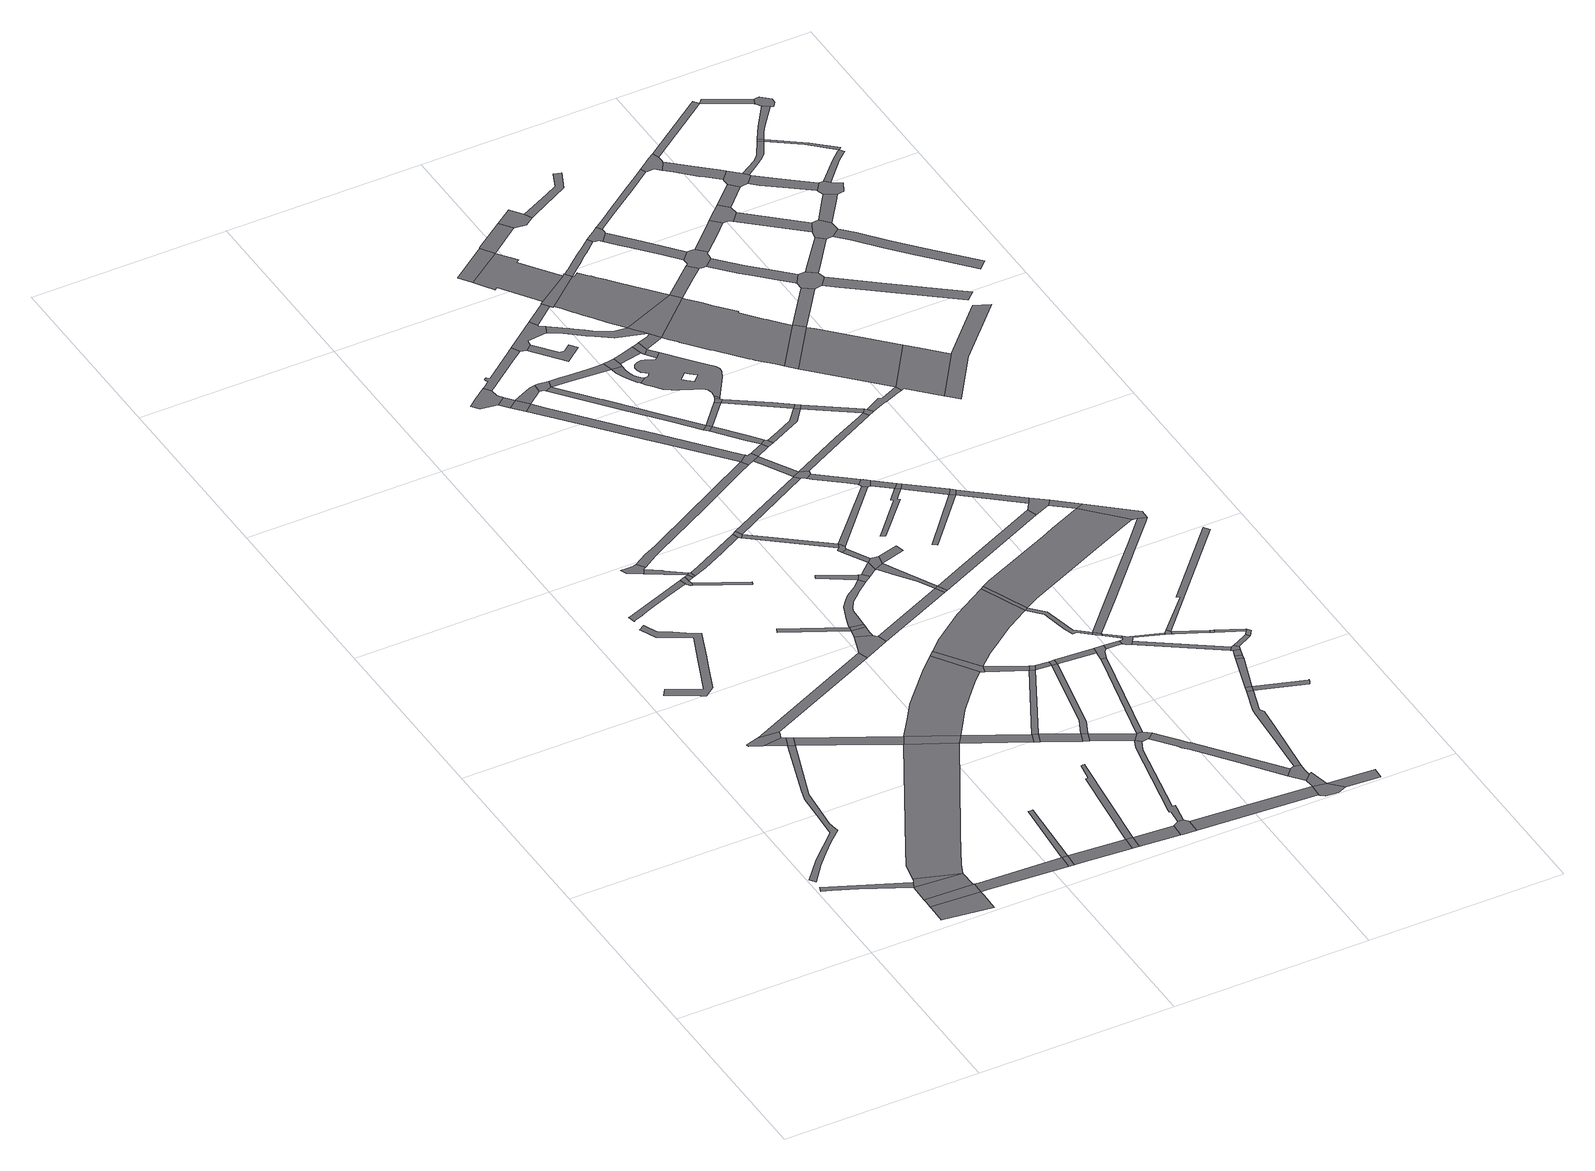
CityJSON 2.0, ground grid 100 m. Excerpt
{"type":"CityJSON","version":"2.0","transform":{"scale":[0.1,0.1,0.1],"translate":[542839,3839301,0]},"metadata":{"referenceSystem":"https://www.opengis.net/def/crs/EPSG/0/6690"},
"CityObjects":{
"road1":{"type":"Road","attributes":{"RoadStructureAttribute.sectionType":"1"},"geometry":[{"type":"MultiSurface","lod":"1","boundaries":[[[0,1,2,3,4,5]]]}]},
"road2":{"type":"Road","attributes":{"RoadStructureAttribute.sectionType":"1"},"geometry":[{"type":"MultiSurface","lod":"1","boundaries":[[[6,7,8,9,10,11,12,13,14,15,16,17,18,19,20,21]]]}]},
"road3":{"type":"Road","attributes":{"RoadStructureAttribute.sectionType":"1"},"geometry":[{"type":"MultiSurface","lod":"1","boundaries":[[[22,23,24,25,26,27,28]]]}]},
"road4":{"type":"Road","geometry":[{"type":"MultiSurface","lod":"1","boundaries":[[[29,30,22,28,31,32]]]}]},
"road5":{"type":"Road","attributes":{"RoadStructureAttribute.sectionType":"1"},"geometry":[{"type":"MultiSurface","lod":"1","boundaries":[[[33,29,32,34]]]}]},
"road6":{"type":"Road","geometry":[{"type":"MultiSurface","lod":"1","boundaries":[[[35,36,37,38,5,4,33,34]]]}]},
"road7":{"type":"Road"},
"road8":{"type":"Road","geometry":[{"type":"MultiSurface","lod":"1","boundaries":[[[39,40,41,42,43,44,45]]]}]},
"road9":{"type":"Road","attributes":{"RoadStructureAttribute.sectionType":"1"},"geometry":[{"type":"MultiSurface","lod":"1","boundaries":[[[43,42,46,6,47]]]}]},
"road10":{"type":"Road","geometry":[{"type":"MultiSurface","lod":"1","boundaries":[[[47,6,21,48]]]}]},
"road11":{"type":"Road","attributes":{"RoadStructureAttribute.sectionType":"1"},"geometry":[{"type":"MultiSurface","lod":"1","boundaries":[[[49,50,31,28,51,52,53]]]}]},
"road12":{"type":"Road","attributes":{"RoadStructureAttribute.sectionType":"1"},"geometry":[{"type":"MultiSurface","lod":"1","boundaries":[[[54,55,56,57,58,59,60,61,62,63,64,65,66,67,68,69,70,71,72,73,74,75,76,77,78,79,80,81,82,83]]]}]},
"road13":{"type":"Road","attributes":{"RoadStructureAttribute.sectionType":"1"},"geometry":[{"type":"MultiSurface","lod":"1","boundaries":[[[84,85,86,87,35,34,88,89,90,91,92,93]]]}]},
"road14":{"type":"Road","attributes":{"RoadStructureAttribute.sectionType":"1"},"geometry":[{"type":"MultiSurface","lod":"1","boundaries":[[[48,21,94,95,96,84,97]]]}]},
"road15":{"type":"Road","geometry":[{"type":"MultiSurface","lod":"1","boundaries":[[[53,52,98,99]]]}]},
"road16":{"type":"Road","attributes":{"RoadStructureAttribute.sectionType":"1"},"geometry":[{"type":"MultiSurface","lod":"1","boundaries":[[[100,101,39,45,102]]]}]},
"road17":{"type":"Road","attributes":{"RoadStructureAttribute.sectionType":"1"},"geometry":[{"type":"MultiSurface","lod":"1","boundaries":[[[103,104,105,106,107,108,109,110,111,112,113,114]]]}]},
"road18":{"type":"Road","attributes":{"RoadStructureAttribute.sectionType":"1"},"geometry":[{"type":"MultiSurface","lod":"1","boundaries":[[[115,116,117,53,99]]]}]},
"road19":{"type":"Road","attributes":{"RoadStructureAttribute.sectionType":"1"},"geometry":[{"type":"MultiSurface","lod":"1","boundaries":[[[118,99,98,119,120,121]]]}]},
"road20":{"type":"Road","geometry":[{"type":"MultiSurface","lod":"1","boundaries":[[[122,123,124,125,126,127,128,129,130,131,132]]]}]},
"road21":{"type":"Road","geometry":[{"type":"MultiSurface","lod":"1","boundaries":[[[97,84,93,133]]]}]},
"road22":{"type":"Road","attributes":{"RoadStructureAttribute.sectionType":"1"},"geometry":[{"type":"MultiSurface","lod":"1","boundaries":[[[134,135,130,129,136,137,138]]]}]},
"road23":{"type":"Road","geometry":[{"type":"MultiSurface","lod":"1","boundaries":[[[139,103,114,140,141,142,143]]]}]},
"road24":{"type":"Road","attributes":{"RoadStructureAttribute.sectionType":"1"},"geometry":[{"type":"MultiSurface","lod":"1","boundaries":[[[137,139,143,144,145]]]}]},
"road25":{"type":"Road","geometry":[{"type":"MultiSurface","lod":"1","boundaries":[[[121,120,146,147]]]}]},
"road26":{"type":"Road","geometry":[{"type":"MultiSurface","lod":"1","boundaries":[[[138,137,145,148,149]]]}]},
"road27":{"type":"Road","attributes":{"RoadStructureAttribute.sectionType":"1"},"geometry":[{"type":"MultiSurface","lod":"1","boundaries":[[[150,151,142,141]]]}]},
"road28":{"type":"Road","attributes":{"RoadStructureAttribute.sectionType":"1"},"geometry":[{"type":"MultiSurface","lod":"1","boundaries":[[[152,153,154,155]]]}]},
"road29":{"type":"Road","attributes":{"RoadStructureAttribute.sectionType":"1"},"geometry":[{"type":"MultiSurface","lod":"1","boundaries":[[[156,147,146,157,158]]]}]},
"road30":{"type":"Road","attributes":{"RoadStructureAttribute.sectionType":"1"},"geometry":[{"type":"MultiSurface","lod":"1","boundaries":[[[133,93,159,160,161,162,163]]]}]},
"road31":{"type":"Road","attributes":{"RoadStructureAttribute.sectionType":"1"},"geometry":[{"type":"MultiSurface","lod":"1","boundaries":[[[164,165,166,167,168,169,121,147]]]}]},
"road32":{"type":"Road","attributes":{"RoadStructureAttribute.sectionType":"1"},"geometry":[{"type":"MultiSurface","lod":"1","boundaries":[[[170,171,172,173,174,97,133,175,176,177,178,179,180]]]}]},
"road33":{"type":"Road","attributes":{"RoadStructureAttribute.sectionType":"1"},"geometry":[{"type":"MultiSurface","lod":"1","boundaries":[[[181,182,149,148,183,184,185]]]}]},
"road34":{"type":"Road","geometry":[{"type":"MultiSurface","lod":"1","boundaries":[[[186,187,100,102,188,189,190,191]]]}]},
"road35":{"type":"Road","attributes":{"RoadStructureAttribute.sectionType":"1"},"geometry":[{"type":"MultiSurface","lod":"1","boundaries":[[[154,192,186,191,193,194]]]}]},
"road36":{"type":"Road","geometry":[{"type":"MultiSurface","lod":"1","boundaries":[[[163,162,195,196]]]}]},
"road37":{"type":"Road","geometry":[{"type":"MultiSurface","lod":"1","boundaries":[[[197,198,199,158,157,200,201,202,203,204,205]]]}]},
"road38":{"type":"Road","geometry":[{"type":"MultiSurface","lod":"1","boundaries":[[[155,154,194,206]]]}]},
"road39":{"type":"Road","geometry":[{"type":"MultiSurface","lod":"1","boundaries":[[[207,208,209,210,211,212,213,214,215]]]}]},
"road40":{"type":"Road","attributes":{"RoadStructureAttribute.sectionType":"1"},"geometry":[{"type":"MultiSurface","lod":"1","boundaries":[[[196,195,216,217]]]}]},
"road41":{"type":"Road","attributes":{"RoadStructureAttribute.sectionType":"1"},"geometry":[{"type":"MultiSurface","lod":"1","boundaries":[[[212,211,218,219]]]}]},
"road42":{"type":"Road","attributes":{"RoadStructureAttribute.sectionType":"1"},"geometry":[{"type":"MultiSurface","lod":"1","boundaries":[[[220,221,222,223,224,122,132,225,226,227,228,229,230]]]}]},
"road43":{"type":"Road","geometry":[{"type":"MultiSurface","lod":"1","boundaries":[[[219,218,231,232]]]}]},
"road44":{"type":"Road","geometry":[{"type":"MultiSurface","lod":"1","boundaries":[[[233,181,185,234,235]]]}]},
"road45":{"type":"Road","attributes":{"RoadStructureAttribute.sectionType":"1"},"geometry":[{"type":"MultiSurface","lod":"1","boundaries":[[[236,237,238,239,240,241,242,243,155,206,244,245,246,247,248,249,250]]]}]},
"road46":{"type":"Road","geometry":[{"type":"MultiSurface","lod":"1","boundaries":[[[251,170,180,252,253,254]]]}]},
"road47":{"type":"Road","geometry":[{"type":"MultiSurface","lod":"1","boundaries":[[[217,216,255,256]]]}]},
"road48":{"type":"Road","attributes":{"RoadStructureAttribute.sectionType":"1"},"geometry":[{"type":"MultiSurface","lod":"1","boundaries":[[[257,258,259,260,261,262,263,197,205,264,265,266,267,268,269]]]}]},
"road49":{"type":"Road","attributes":{"RoadStructureAttribute.sectionType":"1"},"geometry":[{"type":"MultiSurface","lod":"1","boundaries":[[[270,163,196,271]]]}]},
"road50":{"type":"Road","attributes":{"RoadStructureAttribute.sectionType":"1"},"geometry":[{"type":"MultiSurface","lod":"1","boundaries":[[[272,273,219,232,274]]]}]},
"road51":{"type":"Road","geometry":[{"type":"MultiSurface","lod":"1","boundaries":[[[275,276,277,278,236,279]]]}]},
"road52":{"type":"Road","attributes":{"RoadStructureAttribute.sectionType":"1"},"geometry":[{"type":"MultiSurface","lod":"1","boundaries":[[[280,281,282,283,284,285,286,287,288,289,290,207,215,291,292,293,294]]]}]},
"road53":{"type":"Road","attributes":{"RoadStructureAttribute.sectionType":"1"},"geometry":[{"type":"MultiSurface","lod":"1","boundaries":[[[256,255,295,257,296]]]}]},
"road54":{"type":"Road","attributes":{"RoadStructureAttribute.sectionType":"1"},"geometry":[{"type":"MultiSurface","lod":"1","boundaries":[[[235,234,297,298]]]}]},
"road55":{"type":"Road","attributes":{"RoadStructureAttribute.sectionType":"1"},"geometry":[{"type":"MultiSurface","lod":"1","boundaries":[[[299,189,188,300,301]]]}]},
"road56":{"type":"Road","attributes":{"RoadStructureAttribute.sectionType":"1"},"geometry":[{"type":"MultiSurface","lod":"1","boundaries":[[[254,253,270,302]]]}]},
"road57":{"type":"Road","geometry":[{"type":"MultiSurface","lod":"1","boundaries":[[[303,272,274,304,305,306,307]]]}]},
"road58":{"type":"Road","geometry":[{"type":"MultiSurface","lod":"1","boundaries":[[[279,236,250,308,309]]]}]},
"road59":{"type":"Road","attributes":{"RoadStructureAttribute.sectionType":"1"},"geometry":[{"type":"MultiSurface","lod":"1","boundaries":[[[310,311,217,256,312,313,314]]]}]},
"road60":{"type":"Road","attributes":{"RoadStructureAttribute.sectionType":"1"},"geometry":[{"type":"MultiSurface","lod":"1","boundaries":[[[202,201,315,316,317,318,319]]]}]},
"road61":{"type":"Road","attributes":{"RoadStructureAttribute.sectionType":"1"},"geometry":[{"type":"MultiSurface","lod":"1","boundaries":[[[320,321,322,323,232,231,324,325,326,327,220,328]]]}]},
"road62":{"type":"Road","attributes":{"RoadStructureAttribute.sectionType":"1"},"geometry":[{"type":"MultiSurface","lod":"1","boundaries":[[[329,330,331,332,309,308,333,334]]]}]},
"road63":{"type":"Road","geometry":[{"type":"MultiSurface","lod":"1","boundaries":[[[296,257,269,335,336,337,338,339]]]}]},
"road64":{"type":"Road","geometry":[{"type":"MultiSurface","lod":"1","boundaries":[[[302,270,271,340]]]}]},
"road65":{"type":"Road","attributes":{"RoadStructureAttribute.sectionType":"1"},"geometry":[{"type":"MultiSurface","lod":"1","boundaries":[[[341,233,235,342]]]}]},
"road66":{"type":"Road","geometry":[{"type":"MultiSurface","lod":"1","boundaries":[[[298,297,343,344,345,346,347]]]}]},
"road67":{"type":"Road","attributes":{"RoadStructureAttribute.sectionType":"1"},"geometry":[{"type":"MultiSurface","lod":"1","boundaries":[[[348,349,350,251,254,351,352,353,354,355,356,357,358,359]]]}]},
"road68":{"type":"Road","attributes":{"RoadStructureAttribute.sectionType":"1"},"geometry":[{"type":"MultiSurface","lod":"1","boundaries":[[[345,344,329,360]]]}]},
"road69":{"type":"Road","attributes":{"RoadStructureAttribute.sectionType":"1"},"geometry":[{"type":"MultiSurface","lod":"1","boundaries":[[[340,271,310,361]]]}]},
"road70":{"type":"Road","geometry":[{"type":"MultiSurface","lod":"1","boundaries":[[[360,329,334,362,363]]]}]},
"road71":{"type":"Road","attributes":{"RoadStructureAttribute.sectionType":"1"},"geometry":[{"type":"MultiSurface","lod":"1","boundaries":[[[364,365,366,367,368,306,305,369,370,371,372,373,374]]]}]},
"road72":{"type":"Road","attributes":{"RoadStructureAttribute.sectionType":"1"},"geometry":[{"type":"MultiSurface","lod":"1","boundaries":[[[375,376,362,334,377,378,379,299,380]]]}]},
"road73":{"type":"Road","geometry":[{"type":"MultiSurface","lod":"1","boundaries":[[[361,310,314,381]]]}]},
"road74":{"type":"Road","attributes":{"RoadStructureAttribute.sectionType":"1"},"geometry":[{"type":"MultiSurface","lod":"1","boundaries":[[[382,383,384,385,307,306,386,387,388,389,390]]]}]},
"road75":{"type":"Road","geometry":[{"type":"MultiSurface","lod":"1","boundaries":[[[380,299,301,391]]]}]},
"road76":{"type":"Road","attributes":{"RoadStructureAttribute.sectionType":"1"},"geometry":[{"type":"MultiSurface","lod":"1","boundaries":[[[392,393,296,339,394]]]}]},
"road77":{"type":"Road","geometry":[{"type":"MultiSurface","lod":"1","boundaries":[[[395,280,294,396,397,398,399,400,401,402,403,404]]]}]},
"road78":{"type":"Road","attributes":{"RoadStructureAttribute.sectionType":"1"},"geometry":[{"type":"MultiSurface","lod":"1","boundaries":[[[405,406,407,408,409,410,338,337,411,412,413,414,415,416,417]]]}]},
"road79":{"type":"Road","attributes":{"RoadStructureAttribute.sectionType":"1"},"geometry":[{"type":"MultiSurface","lod":"1","boundaries":[[[418,419,420,421,422,397,396]]]}]},
"road80":{"type":"Road","geometry":[{"type":"MultiSurface","lod":"1","boundaries":[[[423,424,363,362]]]}]},
"road81":{"type":"Road","attributes":{"RoadStructureAttribute.sectionType":"1"},"geometry":[{"type":"MultiSurface","lod":"1","boundaries":[[[381,314,425,426]]]}]},
"road82":{"type":"Road","geometry":[{"type":"MultiSurface","lod":"1","boundaries":[[[427,428,328,220,230,429,430,431]]]}]},
"road83":{"type":"Road","geometry":[{"type":"MultiSurface","lod":"1","boundaries":[[[374,373,432,433]]]}]},
"road84":{"type":"Road","attributes":{"RoadStructureAttribute.sectionType":"1"},"geometry":[{"type":"MultiSurface","lod":"1","boundaries":[[[434,435,298,347,436]]]}]},
"road85":{"type":"Road","attributes":{"RoadStructureAttribute.sectionType":"1"},"geometry":[{"type":"MultiSurface","lod":"1","boundaries":[[[437,430,429,438,439,440,441]]]}]},
"road86":{"type":"Road","attributes":{"RoadStructureAttribute.sectionType":"1"},"geometry":[{"type":"MultiSurface","lod":"1","boundaries":[[[389,442,443,444,445,446,447,448,449,450,451,452,453]]]}]},
"road87":{"type":"Road","geometry":[{"type":"MultiSurface","lod":"1","boundaries":[[[454,455,390,389,453,456]]]}]},
"road88":{"type":"Road","geometry":[{"type":"MultiSurface","lod":"1","boundaries":[[[457,348,359,458,459]]]}]},
"road89":{"type":"Road","attributes":{"RoadStructureAttribute.sectionType":"1"},"geometry":[{"type":"MultiSurface","lod":"1","boundaries":[[[460,461,462,431,430,463]]]}]},
"road90":{"type":"Road","geometry":[{"type":"MultiSurface","lod":"1","boundaries":[[[441,440,341,342,464,465,466,467]]]}]},
"road91":{"type":"Road","attributes":{"RoadStructureAttribute.sectionType":"1"},"geometry":[{"type":"MultiSurface","lod":"1","boundaries":[[[468,433,432,469,460,470]]]}]},
"road92":{"type":"Road","geometry":[{"type":"MultiSurface","lod":"1","boundaries":[[[471,472,417,416,473,474,475,476,477,478]]]}]},
"road93":{"type":"Road","attributes":{"RoadStructureAttribute.sectionType":"1"},"geometry":[{"type":"MultiSurface","lod":"1","boundaries":[[[479,480,395,404,481]]]}]},
"road94":{"type":"Road","geometry":[{"type":"MultiSurface","lod":"1","boundaries":[[[426,425,392,394,482,483,484,485,486]]]}]},
"road95":{"type":"Road","attributes":{"RoadStructureAttribute.sectionType":"1"},"geometry":[{"type":"MultiSurface","lod":"1","boundaries":[[[487,474,473,488,319,489]]]}]},
"road96":{"type":"Road","geometry":[{"type":"MultiSurface","lod":"1","boundaries":[[[319,318,490,491,492,493,494,495,489]]]}]},
"road97":{"type":"Road","attributes":{"RoadStructureAttribute.sectionType":"1"},"geometry":[{"type":"MultiSurface","lod":"1","boundaries":[[[496,497,374,433,498,499]]]}]},
"road98":{"type":"Road","attributes":{"RoadStructureAttribute.sectionType":"1"},"geometry":[{"type":"MultiSurface","lod":"1","boundaries":[[[500,501,459,458,502,503,504,505,506,507,508]]]}]},
"road99":{"type":"Road","geometry":[{"type":"MultiSurface","lod":"1","boundaries":[[[470,460,463,509,510]]]}]},
"road100":{"type":"Road","geometry":[{"type":"MultiSurface","lod":"1","boundaries":[[[511,512,513,514]]]}]},
"road101":{"type":"Road","attributes":{"RoadStructureAttribute.sectionType":"1"},"geometry":[{"type":"MultiSurface","lod":"1","boundaries":[[[515,516,454,456,517,518]]]}]},
"road102":{"type":"Road","attributes":{"RoadStructureAttribute.sectionType":"1"},"geometry":[{"type":"MultiSurface","lod":"1","boundaries":[[[466,465,519,520,521,522,523]]]}]},
"road103":{"type":"Road","attributes":{"RoadStructureAttribute.sectionType":"1"},"geometry":[{"type":"MultiSurface","lod":"1","boundaries":[[[524,525,526,527,528,529,530,531,532,533]]]}]},
"road104":{"type":"Road","geometry":[{"type":"MultiSurface","lod":"1","boundaries":[[[486,485,534,535,536]]]}]},
"road105":{"type":"Road","attributes":{"RoadStructureAttribute.sectionType":"1"},"geometry":[{"type":"MultiSurface","lod":"1","boundaries":[[[537,538,539,540,541,542,543,544,545,546,547,400,399,548,549,550,551,552,553]]]}]},
"road106":{"type":"Road","geometry":[{"type":"MultiSurface","lod":"1","boundaries":[[[508,507,554,555,556,557]]]}]},
"road107":{"type":"Road","geometry":[{"type":"MultiSurface","lod":"1","boundaries":[[[558,559,496,499,560,561]]]}]},
"road108":{"type":"Road","attributes":{"function":"2","RoadStructureAttribute.sectionType":"7"},"geometry":[{"type":"MultiSurface","lod":"1","boundaries":[[[562,563,564,565,566,567,514,513,568,569,570,571,572,573,574]]]}]},
"road109":{"type":"Road","geometry":[{"type":"MultiSurface","lod":"1","boundaries":[[[575,576,577,578,579,580,581,582,583,584,585,586,587,588,589,590,591,592,593,594,595,596,597,598,599,600,601,602,603,447,446,604,605,606,607,608,609,610],[611,612,613,614,615,616,617]]]}]},
"road110":{"type":"Road","geometry":[{"type":"MultiSurface","lod":"1","boundaries":[[[580,558,561,581]]]}]},
"road111":{"type":"Road","attributes":{"RoadStructureAttribute.sectionType":"1"},"geometry":[{"type":"MultiSurface","lod":"1","boundaries":[[[618,557,556,619,620,621]]]}]},
"road112":{"type":"Road","geometry":[{"type":"MultiSurface","lod":"1","boundaries":[[[622,623,515,518,624,625]]]}]},
"road113":{"type":"Road","attributes":{"RoadStructureAttribute.sectionType":"1"},"geometry":[{"type":"MultiSurface","lod":"1","boundaries":[[[489,495,626,627]]]}]},
"road114":{"type":"Road","geometry":[{"type":"MultiSurface","lod":"1","boundaries":[[[628,629,630,523,522,631,632,434,436,633,634,635]]]}]},
"road115":{"type":"Road","attributes":{"RoadStructureAttribute.sectionType":"1"},"geometry":[{"type":"MultiSurface","lod":"1","boundaries":[[[625,624,589,588]]]}]},
"road116":{"type":"Road","attributes":{"RoadStructureAttribute.sectionType":"1"},"geometry":[{"type":"MultiSurface","lod":"1","boundaries":[[[636,637,638,639,640,471,478,641,642,643,644,645,646]]]}]},
"road117":{"type":"Road","geometry":[{"type":"MultiSurface","lod":"1","boundaries":[[[647,648,574,573,649,650,479,481,651,652,653,654,655]]]}]},
"road118":{"type":"Road","attributes":{"RoadStructureAttribute.sectionType":"1"},"geometry":[{"type":"MultiSurface","lod":"1","boundaries":[[[656,657,658,659,380,391,660]]]}]},
"road119":{"type":"Road","attributes":{"RoadStructureAttribute.sectionType":"1"},"geometry":[{"type":"MultiSurface","lod":"1","boundaries":[[[661,662,663,664,510,509,665,666,667,668]]]}]},
"road120":{"type":"Road","attributes":{"RoadStructureAttribute.sectionType":"1"},"geometry":[{"type":"MultiSurface","lod":"1","boundaries":[[[635,634,669,670,524,671]]]}]},
"road121":{"type":"Road","attributes":{"RoadStructureAttribute.sectionType":"1"},"geometry":[{"type":"MultiSurface","lod":"1","boundaries":[[[672,673,674,675,676]]]}]},
"road122":{"type":"Road","attributes":{"RoadStructureAttribute.sectionType":"6"},"geometry":[{"type":"MultiSurface","lod":"1","boundaries":[[[552,677,678,679,622,625,680,681,682]]]}]},
"road123":{"type":"Road","geometry":[{"type":"MultiSurface","lod":"1","boundaries":[[[683,684,621,620,685,686,536,535,687,688,689,690,691,692,693,694]]]}]},
"road124":{"type":"Road","attributes":{"RoadStructureAttribute.sectionType":"1"},"geometry":[{"type":"MultiSurface","lod":"1","boundaries":[[[695,696,560,499,697,698,699,661,700]]]}]},
"road125":{"type":"Road","geometry":[{"type":"MultiSurface","lod":"1","boundaries":[[[671,524,533,701]]]}]},
"road126":{"type":"Road","attributes":{"RoadStructureAttribute.sectionType":"1"},"geometry":[{"type":"MultiSurface","lod":"1","boundaries":[[[702,703,704,705,441,467,706,707,708]]]}]},
"road127":{"type":"Road","attributes":{"RoadStructureAttribute.sectionType":"1"},"geometry":[{"type":"MultiSurface","lod":"1","boundaries":[[[709,710,711,511,514,712,713,714]]]}]},
"road128":{"type":"Road","geometry":[{"type":"MultiSurface","lod":"1","boundaries":[[[715,636,646,716]]]}]},
"road129":{"type":"Road","attributes":{"RoadStructureAttribute.sectionType":"1"},"geometry":[{"type":"MultiSurface","lod":"1","boundaries":[[[717,718,689,688,719,720,721]]]}]},
"road130":{"type":"Road","attributes":{"RoadStructureAttribute.sectionType":"1"},"geometry":[{"type":"MultiSurface","lod":"1","boundaries":[[[701,533,722,672,723]]]}]},
"road131":{"type":"Road","attributes":{"function":"2","RoadStructureAttribute.sectionType":"1"},"geometry":[{"type":"MultiSurface","lod":"1","boundaries":[[[724,725,726,727,728,729,730,731,732,733,654,653,734,735,736,737,738,739,740,741,742,553,743]]]}]},
"road132":{"type":"Road","geometry":[{"type":"MultiSurface","lod":"1","boundaries":[[[744,694,693,745,746]]]}]},
"road133":{"type":"Road","geometry":[{"type":"MultiSurface","lod":"1","boundaries":[[[700,661,668,747]]]}]},
"road134":{"type":"Road","attributes":{"RoadStructureAttribute.sectionType":"1"},"geometry":[{"type":"MultiSurface","lod":"1","boundaries":[[[748,715,716,749]]]}]},
"road135":{"type":"Road","geometry":[{"type":"MultiSurface","lod":"1","boundaries":[[[743,553,552,682,750,751]]]}]},
"road136":{"type":"Road","geometry":[{"type":"MultiSurface","lod":"1","boundaries":[[[723,672,676,752]]]}]},
"road137":{"type":"Road","attributes":{"RoadStructureAttribute.sectionType":"1"},"geometry":[{"type":"MultiSurface","lod":"1","boundaries":[[[753,754,755,756,457,459,757,758,759,760]]]}]},
"road138":{"type":"Road","attributes":{"RoadStructureAttribute.sectionType":"1"},"geometry":[{"type":"MultiSurface","lod":"1","boundaries":[[[746,745,761,762,763]]]}]},
"road139":{"type":"Road","attributes":{"RoadStructureAttribute.sectionType":"1"},"geometry":[{"type":"MultiSurface","lod":"1","boundaries":[[[764,765,766,767,716,646]]]}]},
"road140":{"type":"Road","geometry":[{"type":"MultiSurface","lod":"1","boundaries":[[[768,709,714,769,770,771,772,773]]]}]},
"road141":{"type":"Road","attributes":{"RoadStructureAttribute.sectionType":"1"},"geometry":[{"type":"MultiSurface","lod":"1","boundaries":[[[774,775,776,777,778,779,655,654,780,781,782,783,784,785,786,787,788]]]}]},
"road142":{"type":"Road","geometry":[{"type":"MultiSurface","lod":"1","boundaries":[[[789,748,749,790]]]}]},
"road143":{"type":"Road","attributes":{"RoadStructureAttribute.sectionType":"1"},"geometry":[{"type":"MultiSurface","lod":"1","boundaries":[[[747,668,702,791]]]}]},
"road144":{"type":"Road","attributes":{"RoadStructureAttribute.sectionType":"1"},"geometry":[{"type":"MultiSurface","lod":"1","boundaries":[[[792,789,790,793]]]}]},
"road145":{"type":"Road","geometry":[{"type":"MultiSurface","lod":"1","boundaries":[[[794,795,721,720,792,793,796]]]}]},
"road146":{"type":"Road","geometry":[{"type":"MultiSurface","lod":"1","boundaries":[[[763,762,797,798]]]}]},
"road147":{"type":"Road","attributes":{"RoadStructureAttribute.sectionType":"1"},"geometry":[{"type":"MultiSurface","lod":"1","boundaries":[[[799,800,801,802,803,804,508,557,805,806,807,808,809,810,811,812,813]]]}]},
"road148":{"type":"Road","attributes":{"RoadStructureAttribute.sectionType":"1"},"geometry":[{"type":"MultiSurface","lod":"1","boundaries":[[[752,676,814,815,816,817]]]}]},
"road149":{"type":"Road","attributes":{"function":"2","RoadStructureAttribute.sectionType":"1"},"geometry":[{"type":"MultiSurface","lod":"1","boundaries":[[[818,819,820,821,822,823,824,825,826,827,828,829,750,682,830,831,832,833,834,835,836,837,838,839,840,841,842,843]]]}]},
"road150":{"type":"Road","attributes":{"RoadStructureAttribute.sectionType":"1"},"geometry":[{"type":"MultiSurface","lod":"1","boundaries":[[[844,845,794,796,846]]]}]},
"road151":{"type":"Road","attributes":{"RoadStructureAttribute.sectionType":"1"},"geometry":[{"type":"MultiSurface","lod":"1","boundaries":[[[798,797,847,848]]]}]},
"road152":{"type":"Road","geometry":[{"type":"MultiSurface","lod":"1","boundaries":[[[791,702,708,849,850]]]}]},
"road153":{"type":"Road","geometry":[{"type":"MultiSurface","lod":"1","boundaries":[[[848,847,844,846,851]]]}]},
"road154":{"type":"Road","geometry":[{"type":"MultiSurface","lod":"1","boundaries":[[[817,816,852,656,660,853,854]]]}]},
"road155":{"type":"Road","geometry":[{"type":"MultiSurface","lod":"1","boundaries":[[[855,856,857,858,774,788,859,860,861,862,863,864,865]]]}]},
"road156":{"type":"Road","attributes":{"RoadStructureAttribute.sectionType":"6"},"geometry":[{"type":"MultiSurface","lod":"1","boundaries":[[[751,866,867,868,743]]]}]},
"road157":{"type":"Road","attributes":{"RoadStructureAttribute.sectionType":"1"},"geometry":[{"type":"MultiSurface","lod":"1","boundaries":[[[869,870,871,872,873,874,875,876,773,772]]]}]},
"road158":{"type":"Road","geometry":[{"type":"MultiSurface","lod":"1","boundaries":[[[877,843,842,878,879,880]]]}]},
"road159":{"type":"Road","attributes":{"RoadStructureAttribute.sectionType":"1"},"geometry":[{"type":"MultiSurface","lod":"1","boundaries":[[[881,882,883,850,849,884,885,886,887,888,889]]]}]},
"road160":{"type":"Road","attributes":{"RoadStructureAttribute.sectionType":"1"},"geometry":[{"type":"MultiSurface","lod":"1","boundaries":[[[890,891,892,893,894,744,746,895]]]}]},
"road161":{"type":"Road","attributes":{"RoadStructureAttribute.sectionType":"1"},"geometry":[{"type":"MultiSurface","lod":"1","boundaries":[[[854,853,753,896]]]}]},
"road162":{"type":"Road","attributes":{"RoadStructureAttribute.sectionType":"1"},"geometry":[{"type":"MultiSurface","lod":"1","boundaries":[[[897,898,863,862,899,900,901,902,903]]]}]},
"road163":{"type":"Road","attributes":{"function":"2","RoadStructureAttribute.sectionType":"1"},"geometry":[{"type":"MultiSurface","lod":"1","boundaries":[[[904,879,878,881,905]]]}]},
"road164":{"type":"Road","geometry":[{"type":"MultiSurface","lod":"1","boundaries":[[[896,753,760,906,799,813,907]]]}]},
"road165":{"type":"Road","geometry":[{"type":"MultiSurface","lod":"1","boundaries":[[[908,909,903,902,910,911,912,868,867,913,914,915,916,917,918,919,920,921]]]}]},
"road166":{"type":"Road","attributes":{"RoadStructureAttribute.sectionType":"1"},"geometry":[{"type":"MultiSurface","lod":"1","boundaries":[[[922,923,924,925,926,927,928,855,865,929,930,931,932,933,934]]]}]},
"road167":{"type":"Road","attributes":{"RoadStructureAttribute.sectionType":"1"},"geometry":[{"type":"MultiSurface","lod":"1","boundaries":[[[935,877,880,936,937]]]}]},
"road168":{"type":"Road","attributes":{"RoadStructureAttribute.sectionType":"1"},"geometry":[{"type":"MultiSurface","lod":"1","boundaries":[[[938,939,916,915,940,941,942,943,944,945]]]}]},
"road169":{"type":"Road","geometry":[{"type":"MultiSurface","lod":"1","boundaries":[[[946,905,881,889,947,948,949]]]}]},
"road170":{"type":"Road","attributes":{"RoadStructureAttribute.sectionType":"1"},"geometry":[{"type":"MultiSurface","lod":"1","boundaries":[[[950,951,921,920,952,953]]]}]},
"road171":{"type":"Road","geometry":[{"type":"MultiSurface","lod":"1","boundaries":[[[954,955,956,945,944,935,937,957,958,959]]]}]},
"road172":{"type":"Road","geometry":[{"type":"MultiSurface","lod":"1","boundaries":[[[960,961,950,953,962,963,964,965]]]}]},
"road173":{"type":"Road","geometry":[{"type":"MultiSurface","lod":"1","boundaries":[[[966,967,968,969,970,971,922,934,972,973,974,975,976,977,978]]]}]},
"road174":{"type":"Road","attributes":{"RoadStructureAttribute.sectionType":"1"},"geometry":[{"type":"MultiSurface","lod":"1","boundaries":[[[979,949,948,980,981,982,983,984]]]}]},
"road175":{"type":"Road","attributes":{"RoadStructureAttribute.sectionType":"1"},"geometry":[{"type":"MultiSurface","lod":"1","boundaries":[[[985,986,954,959,987,988]]]}]},
"road176":{"type":"Road","attributes":{"RoadStructureAttribute.sectionType":"1"},"geometry":[{"type":"MultiSurface","lod":"1","boundaries":[[[989,990,960,965,991,992]]]}]},
"road177":{"type":"Road","attributes":{"RoadStructureAttribute.sectionType":"1"},"geometry":[{"type":"MultiSurface","lod":"1","boundaries":[[[964,963,993,994]]]}]},
"road178":{"type":"Road","attributes":{"RoadStructureAttribute.sectionType":"1"},"geometry":[{"type":"MultiSurface","lod":"1","boundaries":[[[995,996,976,975,997,998,999,1000,1001,1002]]]}]},
"road179":{"type":"Road","attributes":{"RoadStructureAttribute.sectionType":"1"},"geometry":[{"type":"MultiSurface","lod":"1","boundaries":[[[1003,1004,1005,1006,958,957,1007,1008,1009,1010,1011,1012,1013,1014]]]}]},
"road180":{"type":"Road","geometry":[{"type":"MultiSurface","lod":"1","boundaries":[[[1015,1016,1002,1001,1017,1018,989,992,1019,1020,1021,1022,1023,1024,1025]]]}]},
"road181":{"type":"Road","geometry":[{"type":"MultiSurface","lod":"1","boundaries":[[[1026,994,993,985,988,1027,1028,1029]]]}]},
"road182":{"type":"Road","attributes":{"RoadStructureAttribute.sectionType":"1"},"geometry":[{"type":"MultiSurface","lod":"1","boundaries":[[[1030,1031,966,978,1032,1033]]]}]},
"road183":{"type":"Road","attributes":{"RoadStructureAttribute.sectionType":"1"},"geometry":[{"type":"MultiSurface","lod":"1","boundaries":[[[1034,1035,1022,1021,1036,1037,1038,1039,1040]]]}]},
"road184":{"type":"Road","attributes":{"RoadStructureAttribute.sectionType":"1"},"geometry":[{"type":"MultiSurface","lod":"1","boundaries":[[[1041,1042,1026,1029,1043,1044]]]}]},
"road185":{"type":"Road","attributes":{"RoadStructureAttribute.sectionType":"1"},"geometry":[{"type":"MultiSurface","lod":"1","boundaries":[[[1045,1046,1047,1048,1025,1024,1049,1050,1051,1052]]]}]},
"road186":{"type":"Road","attributes":{"RoadStructureAttribute.sectionType":"1"},"geometry":[{"type":"MultiSurface","lod":"1","boundaries":[[[1053,1054,1055,1056,1028,1027,1057,1058,1059,1060,1061,1062,1063]]]}]},
"road187":{"type":"Road","geometry":[{"type":"MultiSurface","lod":"1","boundaries":[[[1064,1065,1040,1039,1066,1067,1041,1044,1068,1069,1070,1071,1072,1073]]]}]},
"road188":{"type":"Road","geometry":[{"type":"MultiSurface","lod":"1","boundaries":[[[1074,1045,1052,1075]]]}]},
"road189":{"type":"Road","attributes":{"RoadStructureAttribute.sectionType":"1"},"geometry":[{"type":"MultiSurface","lod":"1","boundaries":[[[1076,1077,1078,1033,1079,1080,1081,1082,1083]]]}]},
"road190":{"type":"Road","attributes":{"RoadStructureAttribute.sectionType":"1"},"geometry":[{"type":"MultiSurface","lod":"1","boundaries":[[[1084,1085,1086,1064,1073,1087,1088,1089]]]}]},
"road191":{"type":"Road","attributes":{"RoadStructureAttribute.sectionType":"1"},"geometry":[{"type":"MultiSurface","lod":"1","boundaries":[[[1090,1091,1074,1075,1092,1093,1094]]]}]},
"road192":{"type":"Road","attributes":{"RoadStructureAttribute.sectionType":"1"},"geometry":[{"type":"MultiSurface","lod":"1","boundaries":[[[1095,1075,1052,1096,1084,1097]]]}]},
"road193":{"type":"Road","geometry":[{"type":"MultiSurface","lod":"1","boundaries":[[[1098,1099,1100,1083,1082,1101,1102,1090,1094,1103,1104,1105,1106,1107]]]}]}
},
"vertices":[
[26,529,0],[15,501,0],[64,481,0],[174,433,0],[396,326,0],[412,356,0],
[398,1500,0],[292,1178,0],[275,1121,0],[269,996,0],[258,853,0],[109,712,0],[10,598,0],[31,571,0],[107,667,0],[169,732,0],[228,790,0],[298,854,0],[290,916,0],[294,982,0],[310,1146,0],[429,1488,0],
[392,166,0],[392,155,0],[390,72,0],[390,59,0],[642,22,0],[644,119,0],[644,151,0],
[394,223,0],[393,205,0],[645,214,0],[641,214,0],
[396,323,0],[639,308,0],
[422,380,0],[418,365,0],[415,358,0],[414,355,0],
[309,1616,0],[240,1597,0],[244,1582,0],[302,1554,0],[398,1566,0],[407,1588,0],[414,1608,0],
[399,1502,0],[418,1556,0],
[448,1540,0],
[1084,192,0],[670,212,0],[673,149,0],[1079,122,0],[1084,193,0],
[232,2006,0],[254,1993,0],[306,2031,0],[360,2165,0],[388,2236,0],[390,2240,0],[452,2397,0],[455,2402,0],[452,2404,0],[394,2442,0],[344,2476,0],[323,2490,0],[285,2514,0],[284,2515,0],[254,2580,0],[223,2560,0],[227,2553,0],[263,2477,0],[264,2475,0],[302,2454,0],[324,2442,0],[328,2440,0],[372,2415,0],[410,2394,0],[351,2251,0],[329,2197,0],[266,2043,0],[236,2059,0],[113,2126,0],[89,2092,0],
[860,1259,0],[854,1249,0],[500,588,0],[444,482,0],[661,363,0],[661,364,0],[710,457,0],[767,563,0],[782,591,0],[1082,1146,0],
[432,1486,0],[755,1314,0],[774,1304,0],[888,1310,0],
[1107,120,0],[1112,192,0],
[1004,1937,0],[310,1616,0],[1020,1889,0],
[557,2789,0],[226,2664,0],[223,2663,0],[233,2626,0],[234,2627,0],[239,2629,0],[286,2646,0],[287,2649,0],[358,2677,0],[464,2718,0],[560,2753,0],[566,2756,0],
[1135,559,0],[1124,559,0],[1113,559,0],
[1118,191,0],[1147,117,0],[1393,97,0],[1399,170,0],
[441,2987,0],[417,2979,0],[412,2979,0],[394,2979,0],[391,2979,0],[359,2981,0],[372,2949,0],[436,2910,0],[452,2937,0],[456,2940,0],[467,2947,0],
[1115,1191,0],
[526,2886,0],[520,2890,0],[515,2862,0],[606,2807,0],[616,2819,0],
[588,2801,0],[579,2736,0],[588,2731,0],[594,2746,0],[588,2766,0],
[602,2772,0],[618,2778,0],
[1426,95,0],[1432,167,0],
[632,2784,0],[624,2813,0],
[828,2605,0],[835,2621,0],
[766,2271,0],[756,2246,0],[1053,2096,0],[1058,2122,0],
[1435,167,0],[1630,78,0],[1634,152,0],
[1085,1144,0],[1087,1144,0],[1172,1099,0],[1379,991,0],[1397,1043,0],
[1501,735,0],[1501,738,0],[1491,737,0],[1481,735,0],[1467,643,0],[1454,643,0],
[1276,1764,0],[1190,1681,0],[1071,1550,0],[1024,1498,0],[961,1411,0],[1180,1286,0],[1219,1340,0],[1282,1414,0],[1357,1500,0],[1411,1551,0],[1415,1554,0],
[926,2968,0],[678,2838,0],[701,2811,0],[818,2872,0],[937,2935,0],
[1043,2051,0],[1014,1960,0],[1153,1951,0],[1138,2001,0],[1127,2010,0],[1121,2021,0],
[1049,2079,0],[1120,2048,0],[1123,2089,0],
[1406,977,0],[1425,1031,0],
[1667,172,0],[1667,170,0],[1642,156,0],[1643,77,0],[1709,73,0],[1712,148,0],[1710,151,0],[1696,168,0],[1694,170,0],
[1124,2108,0],
[457,4438,0],[387,4385,0],[345,4353,0],[373,4316,0],[458,4302,0],[505,4339,0],[490,4358,0],[485,4365,0],[482,4404,0],
[1576,889,0],[1594,942,0],
[496,4257,0],[541,4295,0],
[1212,3412,0],[1196,3403,0],[613,3081,0],[581,3063,0],[511,3028,0],[544,2995,0],[584,3018,0],[902,3191,0],[1124,3317,0],[1173,3344,0],[1232,3375,0],
[545,4200,0],[589,4238,0],
[946,2979,0],[947,2927,0],[962,2947,0],
[1260,2405,0],[1217,2367,0],[1163,2328,0],[1138,2301,0],[1108,2265,0],[1083,2201,0],[1077,2186,0],[1062,2141,0],[1128,2178,0],[1130,2217,0],[1136,2234,0],[1161,2274,0],[1191,2302,0],[1223,2330,0],[1282,2375,0],
[1301,1788,0],[1421,1550,0],[1433,1545,0],[1445,1582,0],
[1603,875,0],[1620,924,0],
[1783,783,0],[1780,777,0],[1761,733,0],[1668,262,0],[1666,252,0],[1671,250,0],[1676,247,0],[1710,259,0],[1713,278,0],[1705,279,0],[1698,280,0],[1779,703,0],[1806,759,0],
[1614,1456,0],[1639,1447,0],
[670,4346,0],[643,4341,0],[668,4299,0],
[1106,2526,0],[1101,2516,0],[1096,2506,0],[1098,2505,0],[1277,2438,0],
[710,4637,0],[698,4628,0],[683,4616,0],[519,4487,0],[507,4501,0],[506,4502,0],[495,4493,0],[492,4490,0],[497,4481,0],[502,4472,0],[469,4447,0],[495,4414,0],[666,4546,0],[714,4582,0],[732,4595,0],
[1779,783,0],[1816,823,0],
[1295,2653,0],[1307,2676,0],
[1533,2185,0],[1489,2106,0],[1555,2137,0],
[1630,1487,0],
[690,4347,0],[691,4294,0],[697,4287,0],[728,4302,0],[741,4342,0],
[1319,2402,0],[1292,2431,0],
[1719,1438,0],[1636,1032,0],[1622,926,0],[1658,1007,0],[1747,1438,0],
[2313,36,0],[2314,36,0],[2314,35,0],[2314,34,0],[2320,103,0],
[1242,3458,0],[940,3818,0],[914,3848,0],[635,4181,0],[864,3824,0],[916,3763,0],[969,3699,0],[1208,3417,0],[1253,3446,0],
[1359,2494,0],[1355,2490,0],[1304,2442,0],[1299,2438,0],[1331,2411,0],[1364,2436,0],
[1811,759,0],[1815,759,0],[1844,762,0],[1877,792,0],[1842,819,0],
[1654,1474,0],
[1368,3201,0],[1390,3175,0],
[1282,2638,0],[1294,2615,0],[1320,2628,0],[1320,2638,0],[1327,2648,0],
[1711,2080,0],[1528,1969,0],[1362,1847,0],[1517,1648,0],[1591,1703,0],[1603,1712,0],[1687,1775,0],[1694,1779,0],[1751,1813,0],[1795,1839,0],[1801,1843,0],[1808,1848,0],
[1382,2515,0],
[1721,1470,0],
[1412,2459,0],[1423,2510,0],
[1155,3780,0],[1044,3916,0],[1009,3960,0],[888,4109,0],[877,4122,0],[911,4025,0],[992,3926,0],[1014,3900,0],[1083,3815,0],[1178,3698,0],[1204,3719,0],
[1452,2381,0],[1413,2456,0],[1374,2423,0],[1413,2370,0],[1488,2268,0],[1549,2193,0],
[1748,1469,0],
[983,4334,0],[943,4334,0],[838,4338,0],[800,4340,0],[733,4302,0],[815,4296,0],[918,4289,0],[1029,4282,0],[1016,4335,0],
[1572,2145,0],
[1935,1375,0],[1932,1357,0],[1960,1370,0],
[872,4763,0],[761,4587,0],[796,4615,0],[799,4645,0],[900,4656,0],[921,4698,0],[907,4708,0],[894,4718,0],[893,4721,0],[893,4723,0],
[2290,269,0],[2028,603,0],[1994,648,0],[1991,645,0],[1960,687,0],[1906,756,0],[1845,760,0],[1927,655,0],[1944,631,0],[1968,603,0],[2114,416,0],[2260,224,0],[2294,262,0],
[890,4427,0],[976,4496,0],[948,4531,0],[910,4501,0],[886,4504,0],
[1540,2494,0],[1528,2539,0],
[1942,1422,0],[1944,1457,0],
[1272,3440,0],[1262,3435,0],[1265,3392,0],[1300,3410,0],[1283,3445,0],
[1196,3677,0],[1224,3700,0],
[1601,2993,0],[1430,2809,0],[1624,2976,0],
[1320,3374,0],[1281,3362,0],[1285,3354,0],[1367,3204,0],[1406,3222,0],
[1034,4250,0],[1049,4215,0],[1067,4180,0],[1087,4143,0],[1096,4131,0],[1130,4156,0],[1115,4169,0],[1112,4171,0],[1094,4198,0],[1084,4225,0],[1081,4250,0],[1083,4279,0],
[1075,4345,0],[1058,4340,0],[1083,4298,0],
[1728,2091,0],[1809,1846,0],[1825,1858,0],
[1356,3481,0],[1354,3480,0],[1345,3475,0],[1373,3446,0],
[1397,3178,0],[1414,3163,0],[1446,3184,0],[1449,3205,0],
[1332,3566,0],[1309,3539,0],[1383,3502,0],
[2318,271,0],[2311,269,0],[2315,153,0],[2349,185,0],[2349,189,0],[2346,219,0],[2347,226,0],[2351,266,0],
[986,4852,0],[984,4851,0],[1009,4818,0],
[1979,1415,0],[1981,1417,0],[1984,1419,0],[1992,1425,0],[1993,1454,0],
[2364,196,0],[2321,110,0],[2386,92,0],
[2315,34,0],[2320,29,0],[2325,24,0],[2338,12,0],[2403,7,0],[2449,28,0],
[1318,3850,0],[1226,3745,0],[1253,3731,0],[1340,3831,0],
[1927,1620,0],[1890,1789,0],[1871,1781,0],[1873,1761,0],[1897,1644,0],[1912,1594,0],[1935,1597,0],[1989,1550,0],[1997,1563,0],
[1406,3463,0],[1394,3489,0],
[936,5341,0],[746,5198,0],[788,5137,0],[981,5275,0],
[1189,4379,0],[1115,4356,0],[1193,4322,0],[1201,4324,0],
[1434,3146,0],[1557,3045,0],[1595,3013,0],[1597,3011,0],[1621,3039,0],
[1724,2909,0],[1668,2844,0],[1678,2834,0],[1504,2639,0],[1502,2638,0],[1512,2631,0],[1522,2625,0],[1708,2827,0],[1698,2837,0],[1745,2892,0],
[2039,1426,0],[2072,1424,0],[2073,1450,0],
[1168,4520,0],[1114,4552,0],[1111,4554,0],[1103,4559,0],[1063,4591,0],[1022,4623,0],[1016,4628,0],[1006,4635,0],[981,4654,0],[964,4667,0],[957,4672,0],[952,4628,0],[1048,4552,0],[1081,4526,0],[1153,4477,0],[1299,4432,0],[1236,4512,0],
[2001,1540,0],[2003,1539,0],[2023,1522,0],[2026,1535,0],
[1331,3871,0],[1325,3858,0],[1360,3852,0],[1350,3858,0],
[1165,4983,0],[1033,5171,0],[1046,5180,0],[1049,5181,0],[1024,5215,0],[1023,5217,0],[827,5081,0],[849,5048,0],[852,5043,0],[859,5048,0],[866,5053,0],[999,4866,0],[1166,4982,0],
[1322,3960,0],[1337,3943,0],[1341,3928,0],[1345,3916,0],[1344,3914,0],[1340,3891,0],[1356,3867,0],[1436,3992,0],[1456,4029,0],[1458,4052,0],[1448,4074,0],[1390,4146,0],[1361,4182,0],[1276,4287,0],[1251,4257,0],[1234,4249,0],[1216,4259,0],[1194,4272,0],[1179,4276,0],[1168,4274,0],[1156,4271,0],[1136,4261,0],[1126,4243,0],[1127,4221,0],[1133,4204,0],[1134,4201,0],[1152,4186,0],[1162,4174,0],[1150,4159,0],[1110,4108,0],[1136,4076,0],[1163,4044,0],[1194,4022,0],[1215,4010,0],[1224,4004,0],[1279,3977,0],[1286,4049,0],[1269,4065,0],[1305,4099,0],[1319,4086,0],[1349,4058,0],[1317,4028,0],[1313,4024,0],
[2030,1532,0],[2089,1465,0],[2094,1461,0],[2098,1476,0],
[1228,4392,0],[1212,4387,0],[1213,4307,0],[1238,4334,0],
[2623,16,0],[2626,75,0],
[1632,3034,0],[1630,3033,0],[1629,3032,0],[1598,3009,0],[1600,3001,0],[1632,2977,0],[1638,2978,0],[1657,3013,0],
[2395,851,0],[2353,719,0],[2351,689,0],[2341,557,0],[2319,280,0],[2352,277,0],[2380,554,0],[2393,685,0],[2389,692,0],[2381,707,0],[2425,842,0],
[1180,4991,0],[1179,4992,0],[984,4855,0],[984,4854,0],[1013,4812,0],[1018,4805,0],[1025,4810,0],[1202,4959,0],[1181,4989,0],
[2172,2482,0],[1794,2307,0],[1744,2284,0],[1554,2194,0],[2188,2431,0],
[1610,3638,0],[1564,3584,0],[1550,3568,0],[1466,3525,0],[1478,3498,0],[1576,3546,0],[1594,3570,0],[1632,3621,0],
[1640,2976,0],[1723,2910,0],[1750,2938,0],
[1919,2752,0],[1676,2472,0],[1686,2463,0],[1696,2455,0],[1941,2734,0],
[1303,4425,0],[1296,4420,0],[1288,4413,0],[1330,4372,0],[1335,4376,0],[1338,4378,0],
[2130,1454,0],[2121,1457,0],[2092,1451,0],[2091,1449,0],[2086,1414,0],[2108,1399,0],[2122,1419,0],[2131,1433,0],[2132,1435,0],[2136,1442,0],[2275,1390,0],[2279,1401,0],
[1545,3721,0],[1453,3786,0],[1370,3810,0],[1443,3758,0],[1514,3706,0],[1627,3663,0],
[1769,2922,0],
[1867,3458,0],[1836,3442,0],[1784,3415,0],[1671,3361,0],[1523,3245,0],[1668,3320,0],[1881,3430,0],
[1098,5459,0],[940,5344,0],[938,5342,0],[982,5276,0],[984,5277,0],[1143,5396,0],
[2404,879,0],[2432,870,0],
[2144,1404,0],[2123,1418,0],[2130,1384,0],[2478,1148,0],[2492,1168,0],
[1913,2757,0],[1938,2786,0],
[1423,4747,0],[1408,4764,0],[1351,4833,0],[1334,4854,0],[1323,4867,0],[1292,4904,0],[1278,4921,0],[1264,4935,0],[1234,4973,0],[1207,4952,0],[1048,4778,0],[1082,4728,0],[1089,4719,0],[1098,4705,0],[1110,4687,0],[1137,4649,0],[1178,4591,0],[1205,4554,0],[1233,4517,0],[1520,4631,0],
[2294,1416,0],[2302,1380,0],[2307,1398,0],
[1650,3646,0],
[2467,1081,0],[2500,1070,0],
[1558,4583,0],[1559,4584,0],
[1960,2768,0],
[2369,2385,0],[2203,2311,0],[2140,2282,0],[1769,2116,0],[1834,1864,0],[1897,1901,0],[2466,2158,0],[2550,2195,0],
[2312,1376,0],[2458,1306,0],[2465,1320,0],
[2670,762,0],[2677,776,0],[2683,790,0],[2681,790,0],
[1185,5522,0],[1145,5396,0],[1203,5388,0],[1226,5405,0],[1250,5422,0],[1230,5460,0],
[1390,5162,0],[1353,5132,0],[1302,5090,0],[1260,5055,0],[1209,5013,0],[1200,5006,0],[1203,4960,0],[1222,4977,0],[1230,4984,0],[1236,4990,0],[1283,5029,0],[1302,5047,0],[1324,5066,0],[1337,5077,0],[1405,5136,0],
[2474,1103,0],[2505,1093,0],
[1884,3481,0],
[2487,1143,0],[2518,1133,0],
[2506,1174,0],[2500,1172,0],[2524,1153,0],
[2476,1298,0],[2483,1313,0],
[2575,2189,0],[2562,2175,0],[2450,2052,0],[2364,1959,0],[2171,1751,0],[2011,1578,0],[2201,1723,0],[2388,1927,0],[2393,1932,0],[2456,2000,0],[2479,2025,0],[2594,2151,0],[2610,2168,0],[2615,2173,0],[2616,2175,0],
[2187,2534,0],[2198,2525,0],[2200,2524,0],[2219,2558,0],
[1828,4248,0],[1814,4263,0],[1804,4276,0],[1767,4320,0],[1730,4364,0],[1726,4369,0],[1734,4375,0],[1672,4449,0],[1656,4466,0],[1623,4506,0],[1603,4530,0],[1566,4573,0],[1365,4343,0],[1385,4317,0],[1393,4307,0],[1405,4293,0],[1413,4282,0],[1486,4193,0],[1499,4179,0],[1570,4098,0],[1608,4051,0],[1619,4038,0],[1629,4028,0],[1693,3960,0],[1721,3930,0],[1894,4170,0],
[2591,1215,0],[2576,1207,0],[2604,1196,0],
[2606,1236,0],[2613,1249,0],
[1913,3447,0],[1895,3473,0],
[2627,1230,0],
[2180,2494,0],[2269,2468,0],[2293,2498,0],
[1470,5221,0],[1441,5200,0],[1417,5182,0],[1405,5173,0],[1413,5135,0],[1418,5134,0],[1433,5132,0],[1445,5118,0],[1484,5167,0],[1485,5178,0],[1485,5196,0],
[1671,4684,0],[1728,4735,0],[1688,4780,0],
[1372,5487,0],[1400,5501,0],[1421,5512,0],[1481,5544,0],[1523,5642,0],[1489,5656,0],[1451,5572,0],[1393,5540,0],
[1899,4171,0],[1767,3881,0],[1943,4128,0],[1945,4131,0],
[2087,3554,0],[1996,3513,0],[1976,3517,0],[1932,3454,0],[1987,3479,0],[1996,3478,0],[2081,3513,0],[2087,3516,0],[2097,3520,0],
[2801,1989,0],[2455,1611,0],[2452,1607,0],[2455,1604,0],[2465,1595,0],[2823,1963,0],
[2409,2404,0],
[1654,4967,0],[1582,5052,0],[1498,5056,0],[1522,5028,0],[1628,4907,0],[1698,4825,0],[1739,4869,0],
[1970,4102,0],[2261,3805,0],
[2553,2194,0],[2617,2224,0],
[1768,4868,0],[1753,4868,0],[1699,4809,0],[1699,4802,0],[1699,4789,0],[1742,4734,0],[1751,4734,0],[1764,4733,0],[1810,4775,0],[1811,4787,0],[1812,4798,0],[1813,4813,0],[1823,4822,0],[1781,4867,0],
[1847,5494,0],[1779,5445,0],[1704,5391,0],[1655,5354,0],[1596,5311,0],[1526,5261,0],[1476,5226,0],[1494,5202,0],[1529,5228,0],[1598,5278,0],[1675,5333,0],[1748,5385,0],[1858,5465,0],
[2063,4391,0],[2022,4234,0],[2112,4355,0],
[2028,4548,0],[1916,4657,0],[1870,4617,0],[1914,4575,0],[1999,4493,0],[2058,4435,0],[2063,4431,0],[2096,4483,0],
[2309,3757,0],[2111,3526,0],[2245,3390,0],[2420,3644,0],
[1939,5020,0],[1924,5006,0],[1917,4910,0],[1982,4974,0],
[2136,4484,0],[2135,4484,0],[2105,4483,0],[2152,4361,0],[2191,4410,0],[2183,4449,0],
[2023,5100,0],[1990,5069,0],[2013,4975,0],[2028,4962,0],[2071,5011,0],[2067,5055,0],
[1950,5568,0],[1918,5545,0],[1909,5539,0],[1892,5526,0],[1885,5521,0],[1856,5501,0],[1867,5465,0],[1887,5466,0],[1904,5466,0],[1929,5442,0],[1961,5493,0],[1961,5506,0],[1961,5531,0],
[2677,3907,0],[2264,3371,0],[2300,3334,0],[2475,3587,0],[2744,3861,0],[2754,3871,0],
[2294,4682,0],[2150,4501,0],[2197,4468,0],[2333,4647,0],
[2136,5208,0],[2056,5132,0],[2137,5126,0],[2177,5165,0],
[2303,4722,0],[2331,4781,0],
[2157,5317,0],[2057,5409,0],[1945,5427,0],[1968,5405,0],[2053,5324,0],[2076,5304,0],[2136,5250,0],[2179,5298,0],
[2576,4108,0],[2574,4108,0],[2521,4148,0],[2376,4261,0],[2216,4309,0],[2272,4265,0],[2347,4207,0],[2419,4152,0],[2476,4107,0],[2479,4107,0],[2677,3951,0],[2723,3992,0],
[2234,5247,0],[2222,5258,0],[2136,5239,0],[2136,5222,0],[2195,5168,0],[2209,5170,0],[2218,5172,0],[2259,5215,0],[2257,5218,0],[2255,5221,0],[2235,5248,0],
[2369,4785,0],[2367,4650,0],[2414,4687,0],[2411,4739,0],
[2292,5815,0],[2279,5805,0],[1971,5539,0],[2313,5787,0],
[2414,5089,0],[2351,5140,0],[2260,5133,0],[2366,5052,0],[2368,5054,0],[2468,4977,0],[2500,5021,0],
[2477,4939,0],[2456,4907,0],[2517,4885,0],[2534,4908,0],
[2404,5418,0],[2355,5335,0],[2335,5313,0],[2321,5300,0],[2331,5275,0],[2361,5300,0],[2385,5326,0],[2430,5403,0],
[2787,4264,0],[2690,4373,0],[2573,4504,0],[2474,4624,0],[2434,4578,0],[2528,4465,0],[2635,4346,0],[2712,4260,0],[2776,4187,0],[2836,4121,0],[2878,4163,0],
[2528,5023,0],[2525,5022,0],[2471,4964,0],[2474,4951,0],[2543,4909,0],[2555,4911,0],[2569,4913,0],[2597,4967,0],[2548,4998,0],[2549,5000,0],
[2413,5433,0],[2437,5419,0],
[2486,5723,0],[2448,5745,0],[2332,5809,0],[2357,5761,0],[2362,5759,0],[2432,5718,0],[2527,5665,0],[2539,5694,0],
[2696,5187,0],[2686,5181,0],[2640,5140,0],[2660,5120,0],[2703,5158,0],[2713,5167,0],
[2547,5635,0],[2461,5514,0],[2464,5466,0],[2486,5499,0],[2579,5613,0],
[2601,5298,0],[2581,5295,0],[2711,5200,0],
[2569,5697,0],[2550,5695,0],[2544,5694,0],[2531,5663,0],[2545,5638,0],[2580,5615,0],[2591,5606,0],[2611,5630,0],[2612,5643,0],[2613,5658,0]
]}
